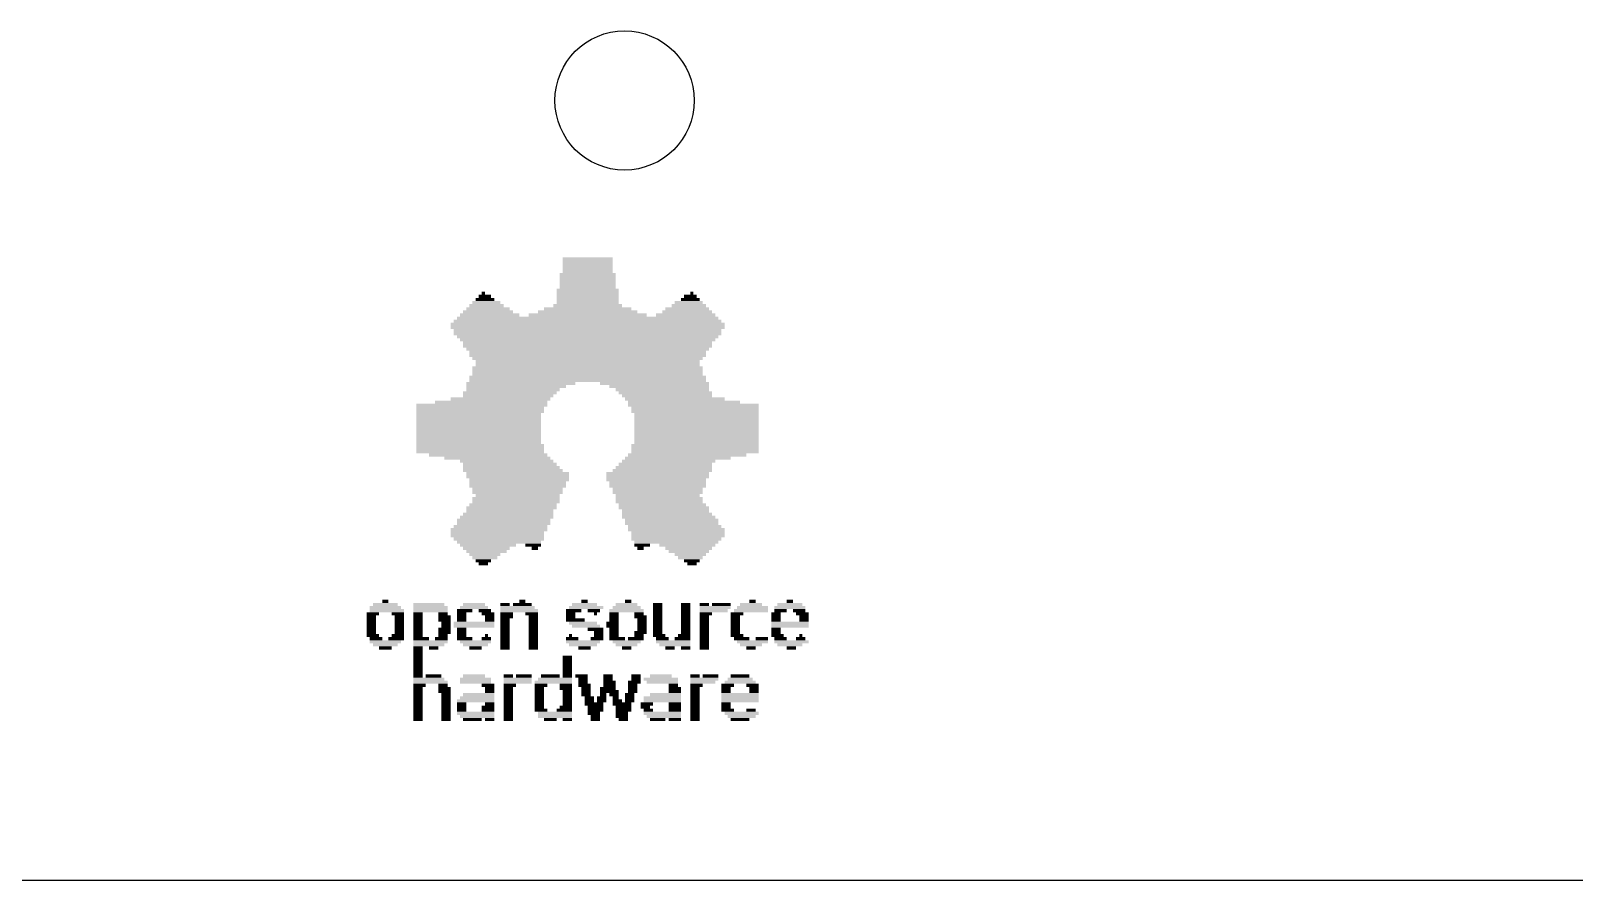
# Model space of a CAD drawing. Extents: x 0 to 386, y 0 to 144.
# Drawn here: x 305.34 to 333.05, y 0 to 15.25 of the extents above; entities that cross this region are included whole.
import ezdxf

# ---------------------------------------------------------------- set-up
doc = ezdxf.new("R2010")
doc.units = 0
doc.layers.add('20', color=30, linetype='CONTINUOUS')
doc.layers.add('21', color=253, linetype='CONTINUOUS')

# ---------------------------------------------------------------- blocks, each defined once
blk = doc.blocks.new('RECT')
blk.add_solid([(-0.5, -0.5), (0.5, -0.5), (-0.5, 0.5), (0.5, 0.5)])

msp = doc.modelspace()

# ---------------------------------------------------------------- linework, layer by layer
at = {"layer": '20'}
msp.add_line((0, 0), (385.6, 0), dxfattribs=at)
msp.add_circle((316, 14), 1.25, dxfattribs=at)

# ---------------------------------------------------------------- block references
at = {"layer": '21', "yscale": 0.0559}
for p, xscale in [((315.337, 11.154), 0.8941), ((315.337, 11.0981), 0.8941), ((315.337, 10.8746), 1.0058), ((315.337, 10.8187), 1.0058), ((315.337, 11.0422), 0.8941), ((315.337, 10.9863), 0.8941), ((315.337, 10.9305), 0.8941), ((313.4651, 10.5393), 0.0559), ((315.337, 10.5952), 1.1176), ((315.337, 10.5393), 1.1176), ((315.337, 10.7628), 1.0058), ((315.337, 10.707), 1.0058), ((315.337, 10.6511), 1.0058), ((317.209, 10.5393), 0.0559), ((313.5489, 10.2599), 0.7823), ((313.5209, 10.3158), 0.6147), ((313.5209, 10.3717), 0.5029), ((313.493, 10.4276), 0.3353), ((313.493, 10.4834), 0.2235), ((315.337, 10.2599), 1.5646), ((315.337, 10.3158), 1.2294), ((315.337, 10.4834), 1.1176), ((315.337, 10.4276), 1.1176), ((315.337, 10.3717), 1.1176), ((317.1252, 10.2599), 0.7823), ((317.1531, 10.3158), 0.6147), ((317.1531, 10.3717), 0.5029), ((317.1811, 10.4276), 0.3353), ((317.1811, 10.4834), 0.2235), ((315.337, 9.9805), 4.9174), ((315.337, 10.0364), 4.8057), ((315.337, 10.0923), 4.6939), ((313.5768, 10.1482), 1.0617), ((313.5489, 10.204), 0.8941), ((315.337, 10.1482), 2.1234), ((315.337, 10.204), 1.7882), ((317.0973, 10.1482), 1.0617), ((317.1252, 10.204), 0.8941), ((315.337, 9.9246), 4.9174), ((315.337, 9.8688), 4.8057), ((315.337, 9.8129), 4.8057), ((315.337, 9.757), 4.6939), ((315.337, 9.7011), 4.5822), ((315.337, 9.6452), 4.4704), ((315.337, 9.5893), 4.4704), ((315.337, 9.5335), 4.3586), ((315.337, 9.4776), 4.2469), ((315.337, 9.4217), 4.2469), ((315.337, 9.3658), 4.1351), ((315.337, 9.1982), 4.1351), ((315.337, 9.1423), 4.1351), ((315.337, 9.31), 4.0234), ((315.337, 9.2541), 4.0234), ((314.1356, 8.9188), 1.9558), ((314.0518, 8.8629), 1.7882), ((315.337, 9.0305), 4.2469), ((315.337, 8.9747), 4.2469), ((315.337, 9.0864), 4.1351), ((316.5385, 8.9188), 1.9558), ((316.6223, 8.8629), 1.7882), ((313.6048, 8.5835), 2.0117), ((313.7724, 8.6394), 1.7882), ((313.94, 8.7512), 1.6764), ((313.9121, 8.6953), 1.6205), ((313.9959, 8.807), 1.6764), ((316.6782, 8.807), 1.6764), ((316.734, 8.7512), 1.6764), ((316.762, 8.6953), 1.6205), ((316.9017, 8.6394), 1.7882), ((317.0693, 8.5835), 2.0117), ((313.4371, 8.5276), 2.347), ((313.4092, 8.4718), 2.2911), ((313.4092, 8.4159), 2.2911), ((313.3812, 8.36), 2.2352), ((313.3812, 8.3041), 2.2352), ((317.237, 8.5276), 2.347), ((317.2649, 8.4718), 2.2911), ((317.2649, 8.4159), 2.2911), ((317.2928, 8.36), 2.2352), ((317.2928, 8.3041), 2.2352), ((313.3812, 8.2482), 2.2352), ((313.3812, 8.1924), 2.2352), ((313.3812, 8.1365), 2.2352), ((313.3812, 8.0806), 2.2352), ((313.3812, 8.0247), 2.2352), ((317.2928, 8.2482), 2.2352), ((317.2928, 8.1924), 2.2352), ((317.2928, 8.1365), 2.2352), ((317.2928, 8.0806), 2.2352), ((317.2928, 8.0247), 2.2352), ((313.3812, 7.9688), 2.2352), ((313.3812, 7.913), 2.2352), ((313.3812, 7.8571), 2.2352), ((313.4092, 7.8012), 2.2911), ((313.4092, 7.7453), 2.2911), ((317.2649, 7.8012), 2.2911), ((317.2649, 7.7453), 2.2911), ((317.2928, 7.9688), 2.2352), ((317.2928, 7.913), 2.2352), ((317.2928, 7.8571), 2.2352), ((313.4092, 7.6894), 2.2911), ((313.5489, 7.6336), 2.1234), ((313.7165, 7.5777), 1.8999), ((313.8842, 7.5218), 1.6764), ((313.94, 7.4659), 1.6764), ((316.734, 7.4659), 1.6764), ((316.7899, 7.5218), 1.6764), ((316.9576, 7.5777), 1.8999), ((317.1252, 7.6336), 2.1234), ((317.2649, 7.6894), 2.2911), ((313.9959, 7.3542), 1.7882), ((313.968, 7.41), 1.7323), ((314.0797, 7.2983), 1.844), ((314.0797, 7.2424), 1.844), ((314.1077, 7.1865), 1.7882), ((316.5943, 7.2983), 1.844), ((316.5943, 7.2424), 1.844), ((316.5664, 7.1865), 1.7882), ((316.6782, 7.3542), 1.7882), ((316.7061, 7.41), 1.7323), ((314.0797, 7.1306), 1.7323), ((314.0797, 7.0748), 1.7323), ((314.0797, 7.0189), 1.6205), ((314.0797, 6.963), 1.6205), ((314.0797, 6.9071), 1.5088), ((316.5943, 7.1306), 1.7323), ((316.5943, 7.0748), 1.7323), ((316.5943, 7.0189), 1.6205), ((316.5943, 6.963), 1.6205), ((316.5943, 6.9071), 1.5088), ((313.94, 6.6277), 1.5646), ((313.968, 6.6836), 1.6205), ((313.9959, 6.7395), 1.5646), ((314.0518, 6.8512), 1.5646), ((314.0518, 6.7954), 1.5646), ((316.6223, 6.8512), 1.5646), ((316.6223, 6.7954), 1.5646), ((316.7061, 6.6836), 1.6205), ((316.6782, 6.7395), 1.5646), ((316.734, 6.6277), 1.5646), ((313.7724, 6.3483), 1.6764), ((313.8283, 6.4601), 1.6764), ((313.8283, 6.4042), 1.6764), ((313.8842, 6.516), 1.6764), ((313.9121, 6.5718), 1.6205), ((316.7899, 6.516), 1.6764), ((316.762, 6.5718), 1.6205), ((316.8458, 6.4601), 1.6764), ((316.8458, 6.4042), 1.6764), ((316.9017, 6.3483), 1.6764), ((313.7165, 6.2366), 1.6764), ((313.7165, 6.1807), 1.6764), ((313.7445, 6.2924), 1.7323), ((313.7445, 6.1248), 1.6205), ((313.7445, 6.0689), 1.5088), ((316.9296, 6.2924), 1.7323), ((316.9296, 6.1248), 1.6205), ((316.9576, 6.2366), 1.6764), ((316.9576, 6.1807), 1.6764), ((316.9296, 6.0689), 1.5088), ((313.5489, 6.013), 1.0058), ((313.5209, 5.9572), 0.8382), ((313.5209, 5.9013), 0.7264), ((313.493, 5.8454), 0.5588), ((314.3591, 6.013), 0.2794), ((314.3871, 5.9572), 0.1118), ((316.3149, 6.013), 0.2794), ((316.287, 5.9572), 0.1118), ((317.1252, 6.013), 1.0058), ((317.1531, 5.9572), 0.8382), ((317.1531, 5.9013), 0.7264), ((317.1811, 5.8454), 0.5588), ((313.493, 5.7895), 0.447), ((313.4651, 5.7336), 0.2794), ((313.4651, 5.6778), 0.1676), ((317.1811, 5.7895), 0.447), ((317.209, 5.7336), 0.2794), ((317.209, 5.6778), 0.1676), ((311.7048, 5.0072), 0.1118), ((314.1636, 5.0072), 0.1118), ((315.2812, 5.0072), 0.1118), ((316.0635, 5.0072), 0.1118), ((318.2987, 5.0072), 0.1118), ((318.9692, 5.0072), 0.1118), ((311.4813, 4.7837), 0.2235), ((311.4534, 4.7278), 0.1676), ((311.7048, 4.8954), 0.5588), ((311.7328, 4.8396), 0.6147), ((311.7048, 4.9513), 0.447), ((311.9284, 4.7837), 0.2235), ((311.9563, 4.7278), 0.1676), ((312.4872, 4.9513), 0.5588), ((312.5151, 4.8954), 0.6147), ((312.5151, 4.8396), 0.6147), ((312.2916, 4.7837), 0.1676), ((312.2916, 4.7278), 0.1676), ((312.7386, 4.7837), 0.1676), ((312.7666, 4.7278), 0.2235), ((313.1298, 4.8396), 0.2794), ((313.0739, 4.7837), 0.1676), ((313.0739, 4.7278), 0.1676), ((313.2974, 4.8954), 0.5029), ((313.2974, 4.9513), 0.3912), ((313.493, 4.8396), 0.2235), ((313.5489, 4.7837), 0.2235), ((313.5768, 4.7278), 0.1676), ((313.8562, 4.9513), 0.1676), ((314.0797, 4.8954), 0.6147), ((314.1077, 4.8396), 0.6706), ((313.8842, 4.7837), 0.2235), ((313.8842, 4.7278), 0.2235), ((314.1636, 4.9513), 0.3353), ((314.3312, 4.7837), 0.2235), ((314.3591, 4.7278), 0.1676), ((315.0856, 4.8396), 0.2794), ((315.0297, 4.7837), 0.1676), ((315.0297, 4.7278), 0.1676), ((315.3091, 4.8954), 0.6147), ((315.2812, 4.9513), 0.447), ((315.4488, 4.8396), 0.2235), ((315.4767, 4.7837), 0.0559), ((316.0355, 4.8396), 0.6147), ((315.812, 4.7837), 0.1676), ((315.812, 4.7278), 0.1676), ((316.0355, 4.8954), 0.5029), ((316.0355, 4.9513), 0.3912), ((316.2591, 4.7837), 0.1676), ((316.287, 4.7278), 0.2235), ((316.5943, 4.9513), 0.1676), ((316.5943, 4.8954), 0.1676), ((316.5943, 4.8396), 0.1676), ((316.5943, 4.7837), 0.1676), ((316.5943, 4.7278), 0.1676), ((317.0973, 4.9513), 0.1676), ((317.0973, 4.8954), 0.1676), ((317.0973, 4.8396), 0.1676), ((317.0973, 4.7837), 0.1676), ((317.0973, 4.7278), 0.1676), ((317.4325, 4.9513), 0.1676), ((317.6281, 4.8954), 0.5588), ((317.6002, 4.8396), 0.5029), ((317.4325, 4.7278), 0.1676), ((317.4605, 4.7837), 0.2235), ((317.7399, 4.9513), 0.3353), ((317.9913, 4.7278), 0.1676), ((318.0193, 4.7837), 0.2235), ((318.2707, 4.8396), 0.6147), ((318.2987, 4.8954), 0.5588), ((318.2707, 4.9513), 0.3912), ((318.7178, 4.7837), 0.1676), ((318.7178, 4.7278), 0.1676), ((318.9692, 4.8954), 0.5588), ((318.8016, 4.8396), 0.2235), ((318.9692, 4.9513), 0.447), ((319.1369, 4.8396), 0.2235), ((319.1928, 4.7837), 0.2235), ((319.2207, 4.7278), 0.1676), ((311.4534, 4.6719), 0.1676), ((311.4534, 4.616), 0.1676), ((311.4534, 4.5602), 0.1676), ((311.4534, 4.5043), 0.1676), ((311.4534, 4.4484), 0.1676), ((311.9563, 4.6719), 0.1676), ((311.9563, 4.616), 0.1676), ((311.9563, 4.5602), 0.1676), ((311.9563, 4.5043), 0.1676), ((311.9563, 4.4484), 0.1676), ((312.2916, 4.6719), 0.1676), ((312.2916, 4.616), 0.1676), ((312.2916, 4.5602), 0.1676), ((312.2916, 4.5043), 0.1676), ((312.2916, 4.4484), 0.1676), ((312.7666, 4.6719), 0.2235), ((312.7666, 4.5043), 0.2235), ((312.7666, 4.4484), 0.2235), ((312.7945, 4.616), 0.1676), ((312.7945, 4.5602), 0.1676), ((313.2974, 4.616), 0.7264), ((313.2974, 4.5602), 0.7264), ((313.0739, 4.6719), 0.1676), ((313.0739, 4.5043), 0.1676), ((313.0739, 4.4484), 0.1676), ((313.5768, 4.6719), 0.1676), ((313.8562, 4.6719), 0.1676), ((313.8562, 4.616), 0.1676), ((313.8562, 4.5602), 0.1676), ((313.8562, 4.5043), 0.1676), ((313.8562, 4.4484), 0.1676), ((314.3591, 4.6719), 0.1676), ((314.3591, 4.616), 0.1676), ((314.3591, 4.5602), 0.1676), ((314.3591, 4.5043), 0.1676), ((314.3591, 4.4484), 0.1676), ((315.1135, 4.6719), 0.3353), ((315.2532, 4.616), 0.5029), ((315.3091, 4.5602), 0.5029), ((315.4767, 4.5043), 0.2794), ((315.5326, 4.4484), 0.1676), ((315.7841, 4.616), 0.2235), ((315.7841, 4.5602), 0.2235), ((315.812, 4.6719), 0.1676), ((315.812, 4.5043), 0.1676), ((315.812, 4.4484), 0.1676), ((316.287, 4.4484), 0.2235), ((316.3149, 4.6719), 0.1676), ((316.3149, 4.616), 0.1676), ((316.3149, 4.5602), 0.1676), ((316.3149, 4.5043), 0.1676), ((316.5943, 4.6719), 0.1676), ((316.5943, 4.616), 0.1676), ((316.5943, 4.5602), 0.1676), ((316.5943, 4.5043), 0.1676), ((316.5943, 4.4484), 0.1676), ((317.0973, 4.6719), 0.1676), ((317.0973, 4.616), 0.1676), ((317.0973, 4.5602), 0.1676), ((317.0973, 4.5043), 0.1676), ((317.0973, 4.4484), 0.1676), ((317.4325, 4.6719), 0.1676), ((317.4325, 4.616), 0.1676), ((317.4325, 4.5602), 0.1676), ((317.4325, 4.5043), 0.1676), ((317.4325, 4.4484), 0.1676), ((317.9913, 4.6719), 0.1676), ((317.9913, 4.616), 0.1676), ((317.9913, 4.5602), 0.1676), ((317.9913, 4.5043), 0.1676), ((317.9913, 4.4484), 0.1676), ((318.9692, 4.616), 0.6706), ((318.9692, 4.5602), 0.6706), ((318.7178, 4.6719), 0.1676), ((318.7178, 4.5043), 0.1676), ((318.7178, 4.4484), 0.1676), ((319.2207, 4.6719), 0.1676), ((311.4813, 4.3925), 0.2235), ((311.7048, 4.2808), 0.5588), ((311.5372, 4.3366), 0.2235), ((311.7048, 4.2249), 0.447), ((311.7048, 4.169), 0.2235), ((311.9004, 4.3366), 0.2794), ((311.9284, 4.3925), 0.2235), ((312.2916, 4.3925), 0.1676), ((312.3475, 4.3366), 0.2794), ((312.5151, 4.2808), 0.6147), ((312.4872, 4.2249), 0.5588), ((312.2916, 4.169), 0.1676), ((312.571, 4.169), 0.1676), ((312.7107, 4.3366), 0.2235), ((312.7386, 4.3925), 0.1676), ((313.0739, 4.3925), 0.1676), ((313.1298, 4.3366), 0.2794), ((313.3254, 4.2808), 0.5588), ((313.3254, 4.2249), 0.447), ((313.3254, 4.169), 0.2235), ((313.5209, 4.3366), 0.1676), ((313.5209, 4.3925), 0.0559), ((313.8562, 4.3925), 0.1676), ((313.8562, 4.3366), 0.1676), ((313.8562, 4.2808), 0.1676), ((313.8562, 4.2249), 0.1676), ((313.8562, 4.169), 0.1676), ((314.3591, 4.3925), 0.1676), ((314.3591, 4.3366), 0.1676), ((314.3591, 4.2808), 0.1676), ((314.3591, 4.2249), 0.1676), ((314.3591, 4.169), 0.1676), ((315.0576, 4.3366), 0.2235), ((315.2532, 4.2808), 0.6147), ((315.0297, 4.3925), 0.0559), ((315.2532, 4.2249), 0.5029), ((315.2812, 4.169), 0.2235), ((315.5047, 4.3366), 0.2235), ((315.5326, 4.3925), 0.1676), ((315.812, 4.3925), 0.1676), ((315.8679, 4.3366), 0.2794), ((316.0355, 4.2808), 0.5029), ((316.0355, 4.2249), 0.3912), ((316.0355, 4.169), 0.1676), ((316.2032, 4.3366), 0.2794), ((316.2591, 4.3925), 0.1676), ((316.6223, 4.3925), 0.2235), ((316.8737, 4.2808), 0.6147), ((316.6782, 4.3366), 0.2235), ((316.9017, 4.2249), 0.5588), ((316.8179, 4.169), 0.1676), ((317.0414, 4.3366), 0.2794), ((317.0693, 4.3925), 0.2235), ((317.0973, 4.169), 0.1676), ((317.4325, 4.3925), 0.1676), ((317.4325, 4.3366), 0.1676), ((317.4325, 4.2808), 0.1676), ((317.4325, 4.2249), 0.1676), ((317.4325, 4.169), 0.1676), ((318.0193, 4.3925), 0.2235), ((318.1031, 4.3366), 0.2794), ((318.2987, 4.2808), 0.5588), ((318.2707, 4.2249), 0.3912), ((318.2707, 4.169), 0.1676), ((318.4663, 4.3366), 0.2235), ((318.7457, 4.3925), 0.2235), ((318.8016, 4.3366), 0.2235), ((318.9972, 4.2808), 0.6147), ((318.9692, 4.2249), 0.447), ((318.9972, 4.169), 0.1676), ((319.1648, 4.3366), 0.1676), ((319.1648, 4.3925), 0.0559), ((312.2916, 4.1131), 0.1676), ((312.2916, 4.0572), 0.1676), ((312.2916, 4.0014), 0.1676), ((312.2916, 3.9455), 0.1676), ((312.2916, 3.8896), 0.1676), ((314.9738, 4.0014), 0.1676), ((314.9738, 3.9455), 0.1676), ((314.9738, 3.8896), 0.1676), ((312.2916, 3.8337), 0.1676), ((312.2916, 3.7778), 0.1676), ((312.2916, 3.722), 0.1676), ((312.2916, 3.6661), 0.1676), ((312.4872, 3.6102), 0.5588), ((312.571, 3.6661), 0.2794), ((313.3254, 3.6102), 0.5588), ((313.2974, 3.6661), 0.3912), ((313.9121, 3.6661), 0.1676), ((314.0797, 3.6102), 0.5029), ((314.1915, 3.6661), 0.2794), ((314.7503, 3.6102), 0.6147), ((314.6665, 3.6661), 0.3353), ((314.9738, 3.8337), 0.1676), ((314.9738, 3.7778), 0.1676), ((314.9738, 3.722), 0.1676), ((314.9738, 3.6661), 0.1676), ((315.2253, 3.6661), 0.2235), ((315.2532, 3.6102), 0.1676), ((315.7003, 3.6661), 0.1676), ((315.7003, 3.6102), 0.1676), ((316.2032, 3.6661), 0.1676), ((316.2032, 3.6102), 0.1676), ((316.6502, 3.6102), 0.6147), ((316.6502, 3.6661), 0.3912), ((317.2649, 3.6661), 0.1676), ((317.4325, 3.6102), 0.5029), ((317.5443, 3.6661), 0.2794), ((318.0752, 3.6102), 0.447), ((318.0752, 3.6661), 0.3353), ((312.5151, 3.5543), 0.6147), ((312.3195, 3.4984), 0.2235), ((312.2916, 3.4426), 0.1676), ((312.2916, 3.3867), 0.1676), ((312.2916, 3.3308), 0.1676), ((312.7386, 3.4984), 0.1676), ((312.7666, 3.4426), 0.2235), ((312.7666, 3.3867), 0.2235), ((312.7945, 3.3308), 0.1676), ((313.3254, 3.5543), 0.5588), ((313.3812, 3.3308), 0.5588), ((313.5489, 3.4984), 0.2235), ((313.5768, 3.4426), 0.1676), ((313.5768, 3.3867), 0.1676), ((314.0797, 3.5543), 0.5029), ((313.94, 3.4984), 0.2235), ((313.9121, 3.4426), 0.1676), ((313.9121, 3.3867), 0.1676), ((313.9121, 3.3308), 0.1676), ((314.7224, 3.5543), 0.6706), ((314.4988, 3.4984), 0.2235), ((314.4709, 3.4426), 0.1676), ((314.4709, 3.3867), 0.1676), ((314.4709, 3.3308), 0.1676), ((314.9459, 3.4984), 0.2235), ((314.9459, 3.4426), 0.2235), ((314.9738, 3.3867), 0.1676), ((314.9738, 3.3308), 0.1676), ((315.2532, 3.5543), 0.1676), ((315.2812, 3.4984), 0.2235), ((315.3091, 3.4426), 0.1676), ((315.3091, 3.3867), 0.1676), ((315.3091, 3.3308), 0.1676), ((315.6164, 3.3308), 0.1118), ((315.7003, 3.4426), 0.2794), ((315.7282, 3.3867), 0.3353), ((315.7282, 3.5543), 0.2235), ((315.7282, 3.4984), 0.2235), ((315.812, 3.3308), 0.1676), ((316.0914, 3.3308), 0.1676), ((316.1752, 3.5543), 0.2235), ((316.1473, 3.4984), 0.1676), ((316.1473, 3.4426), 0.1676), ((316.1473, 3.3867), 0.1676), ((316.6782, 3.5543), 0.5588), ((316.734, 3.3308), 0.5588), ((316.8737, 3.4984), 0.1676), ((316.9017, 3.4426), 0.2235), ((316.9017, 3.3867), 0.2235), ((317.4046, 3.5543), 0.447), ((317.2928, 3.4984), 0.2235), ((317.2649, 3.4426), 0.1676), ((317.2649, 3.3867), 0.1676), ((317.2649, 3.3308), 0.1676), ((317.8516, 3.4984), 0.2235), ((317.8237, 3.4426), 0.1676), ((317.8237, 3.3867), 0.1676), ((318.0752, 3.3308), 0.6706), ((318.0752, 3.5543), 0.5588), ((318.2987, 3.4984), 0.2235), ((318.3266, 3.4426), 0.1676), ((318.3266, 3.3867), 0.1676), ((312.2916, 3.2749), 0.1676), ((312.2916, 3.219), 0.1676), ((312.2916, 3.1632), 0.1676), ((312.2916, 3.1073), 0.1676), ((312.2916, 3.0514), 0.1676), ((312.7945, 3.2749), 0.1676), ((312.7945, 3.219), 0.1676), ((312.7945, 3.1632), 0.1676), ((312.7945, 3.1073), 0.1676), ((312.7945, 3.0514), 0.1676), ((313.3254, 3.219), 0.6706), ((313.0739, 3.1632), 0.1676), ((313.0739, 3.1073), 0.1676), ((313.0739, 3.0514), 0.1676), ((313.3533, 3.2749), 0.6147), ((313.5489, 3.1073), 0.2235), ((313.5489, 3.0514), 0.2235), ((313.5768, 3.1632), 0.1676), ((313.9121, 3.2749), 0.1676), ((313.9121, 3.219), 0.1676), ((313.9121, 3.1632), 0.1676), ((313.9121, 3.1073), 0.1676), ((313.9121, 3.0514), 0.1676), ((314.4709, 3.2749), 0.1676), ((314.4709, 3.219), 0.1676), ((314.4709, 3.1632), 0.1676), ((314.4709, 3.1073), 0.1676), ((314.4988, 3.0514), 0.2235), ((314.9179, 3.0514), 0.2794), ((314.9459, 3.1073), 0.2235), ((314.9738, 3.2749), 0.1676), ((314.9738, 3.219), 0.1676), ((314.9738, 3.1632), 0.1676), ((315.365, 3.2749), 0.1676), ((315.365, 3.219), 0.1676), ((315.4488, 3.1632), 0.3353), ((315.4767, 3.1073), 0.2794), ((315.4767, 3.0514), 0.2794), ((315.5885, 3.2749), 0.1676), ((315.5885, 3.219), 0.1676), ((315.84, 3.2749), 0.1118), ((315.8679, 3.219), 0.1676), ((315.9517, 3.1632), 0.3353), ((315.9797, 3.1073), 0.2794), ((315.9797, 3.0514), 0.2794), ((316.0914, 3.2749), 0.1676), ((316.0914, 3.219), 0.1676), ((316.3708, 3.1073), 0.1676), ((316.3988, 3.1632), 0.2235), ((316.6782, 3.2749), 0.6706), ((316.6782, 3.219), 0.6706), ((316.4267, 3.0514), 0.1676), ((316.9017, 3.1632), 0.2235), ((316.9017, 3.1073), 0.2235), ((316.9017, 3.0514), 0.2235), ((317.2649, 3.2749), 0.1676), ((317.2649, 3.219), 0.1676), ((317.2649, 3.1632), 0.1676), ((317.2649, 3.1073), 0.1676), ((317.2649, 3.0514), 0.1676), ((318.0752, 3.2749), 0.6706), ((318.0752, 3.219), 0.6706), ((317.8237, 3.1632), 0.1676), ((317.8237, 3.1073), 0.1676), ((317.8516, 3.0514), 0.2235), ((318.2707, 3.0514), 0.1676), ((312.2916, 2.9955), 0.1676), ((312.2916, 2.9396), 0.1676), ((312.2916, 2.8838), 0.1676), ((312.7945, 2.9955), 0.1676), ((312.7945, 2.9396), 0.1676), ((312.7945, 2.8838), 0.1676), ((313.3254, 2.9955), 0.6706), ((313.3533, 2.9396), 0.6147), ((313.2695, 2.8838), 0.3353), ((313.5768, 2.8838), 0.1676), ((313.9121, 2.9955), 0.1676), ((313.9121, 2.9396), 0.1676), ((313.9121, 2.8838), 0.1676), ((314.7503, 2.9955), 0.6147), ((314.7503, 2.9396), 0.6147), ((314.6665, 2.8838), 0.2235), ((314.9738, 2.8838), 0.1676), ((315.4488, 2.9955), 0.2235), ((315.4767, 2.9396), 0.1676), ((315.4767, 2.8838), 0.1676), ((315.9517, 2.9955), 0.2235), ((315.9517, 2.9396), 0.2235), ((315.9797, 2.8838), 0.1676), ((316.6782, 2.9955), 0.6706), ((316.7061, 2.9396), 0.6147), ((316.5943, 2.8838), 0.2794), ((316.9017, 2.8838), 0.2235), ((317.2649, 2.9955), 0.1676), ((317.2649, 2.9396), 0.1676), ((317.2649, 2.8838), 0.1676), ((318.1031, 2.9955), 0.6147), ((318.1031, 2.9396), 0.5029), ((318.0752, 2.8838), 0.3353)]:
    msp.add_blockref('RECT', p, dxfattribs=dict(at, xscale=xscale))

doc.saveas('drawing.dxf')
